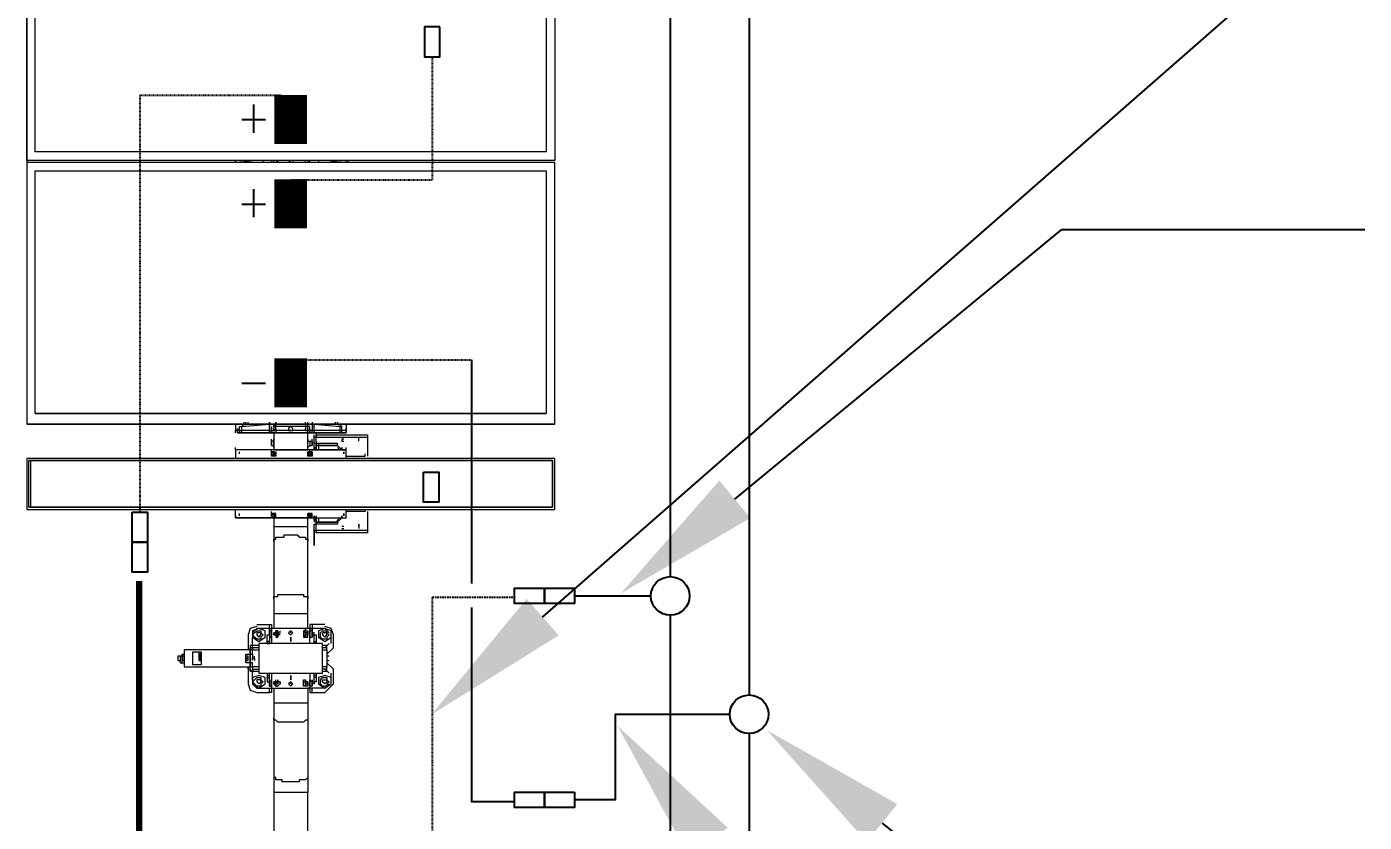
# Model space of a CAD drawing. Header units: feet. Extents: x -13743 to 68376, y -48 to 67763.
# Drawn here: x 6884.6 to 7088.1, y 65799.8 to 65920.8 of the extents above; entities that cross this region are included whole.
import ezdxf
from ezdxf import colors
from ezdxf.entities.mleader import LeaderData, LeaderLine
from ezdxf.lldxf.tags import DXFTag
from ezdxf.math import Vec2, Vec3

# ---------------------------------------------------------------- set-up
doc = ezdxf.new("R2010")
doc.units = ezdxf.units.FT
doc.header["$MEASUREMENT"] = 0
doc.linetypes.add('HIDDEN', pattern=[0.375, 0.25, -0.125])
for name, color, linetype in [('E-DC HARNESS-NEG', 170, 'DC HARNESS CABLE'), ('E-DC HARNESS-POS', 10, 'DC HARNESS CABLE'), ('E-HARN-COMP', 8, 'Continuous'), ('E-TRNK-CABL-NEG', 6, 'HIDDEN'), ('E-TRUNK-CABLE-POS', 6, 'HIDDEN'), ('G-ANNO-TEXT', 1, 'Continuous'), ('Polarity-Text', 7, 'Continuous')]:
    doc.layers.add(name, color=color, linetype=linetype)
doc.styles.add('NEI-A', font='arial.ttf')
doc.styles.get("Standard").update_dxf_attribs({"font": 'arial.ttf'})
tags = doc.linetypes.add('DC HARNESS CABLE', pattern='A,0.5,-0.2,["DH",Standard,S=0.1,R=0,X=-0.1,Y=-0.05],-0.2', length=0.9).pattern_tags.tags
tags[6] = DXFTag(74, 10)

# ---------------------------------------------------------------- blocks, each defined once
blk = doc.blocks.new('A$C47dfd34d')
at = {"lineweight": 5}
for points in [[(10.1029, 0.4133), (10.1029, 0), (10.1429, 0), (10.1429, 0.4133)], [(10.1696, 0.4133), (10.1696, 0), (10.3746, 0), (10.3746, 0.4133)], [(10.1696, 0), (10.1696, 0.4133)], [(10.5812, 0.4133), (10.5812, 0), (10.3762, 0), (10.3762, 0.4133)], [(10.3679, 0.4067), (10.3679, 0.0067), (10.1779, 0.0067), (10.1779, 0.4067)], [(10.1779, 0.0067), (10.1779, 0.4067)], [(10.3829, 0.4067), (10.5746, 0.4067), (10.5746, 0.0067), (10.3829, 0.0067)], [(9.9813, 0.2817), (9.9813, 0.2833), (9.9913, 0.2833), (9.9913, 0.2767), (9.9813, 0.2767)], [(9.9846, 0.2783), (9.9863, 0.2767), (9.9846, 0.2783), (9.9863, 0.2783)], [(9.9863, 0.2767), (9.9879, 0.2767), (9.9863, 0.2767), (9.9863, 0.2783), (9.9879, 0.2783), (9.9879, 0.2767), (9.9896, 0.2767), (9.9896, 0.2783), (9.9896, 0.2767), (9.9879, 0.2767), (9.9879, 0.2783), (9.9863, 0.2783)], [(9.9863, 0.2783), (9.9863, 0.2767)], [(9.9896, 0.2783), (9.9879, 0.2767), (9.9879, 0.2783)], [(9.9896, 0.2783), (9.9896, 0.2767), (9.9896, 0.2783), (9.9896, 0.2767), (9.9896, 0.2783), (9.9896, 0.2767)], [(9.9913, 0.2767), (9.9896, 0.2767)], [(9.9879, 0.24), (9.9879, 0.2417), (9.9846, 0.2417), (9.9846, 0.24), (9.9863, 0.24)], [(9.9863, 0.2417), (9.9863, 0.24)], [(10.1629, 0.2417), (10.1629, 0.24)], [(10.3762, 0.25), (10.3746, 0.25)], [(9.9713, 0.2367), (9.9663, 0.2367), (9.9629, 0.2317), (9.9663, 0.2267), (9.9713, 0.2267), (9.9729, 0.2317)], [(9.9663, 0.23), (9.9646, 0.23), (9.9646, 0.2317), (9.9646, 0.2333), (9.9663, 0.235), (9.9679, 0.2367), (9.9696, 0.235), (9.9713, 0.2333), (9.9713, 0.2317), (9.9713, 0.23), (9.9696, 0.23), (9.9696, 0.2317), (9.9696, 0.2333), (9.9679, 0.2333), (9.9663, 0.2317), (9.9679, 0.23), (9.9696, 0.23), (9.9679, 0.2283)], [(9.9979, 0.1817), (9.9979, 0.2317), (9.9746, 0.2317), (9.9746, 0.1817)], [(9.9913, 0.2383), (9.9896, 0.2383)], [(10.0079, 0.2367), (10.0029, 0.2367), (9.9996, 0.2317), (10.0029, 0.2267), (10.0079, 0.2267), (10.0096, 0.2317)], [(10.0046, 0.23), (10.0063, 0.23), (10.0046, 0.2283), (10.0029, 0.23), (10.0013, 0.23), (10.0013, 0.2317), (10.0013, 0.2333), (10.0029, 0.235), (10.0046, 0.2367), (10.0063, 0.235), (10.0079, 0.2333), (10.0079, 0.2317), (10.0079, 0.23), (10.0063, 0.23), (10.0063, 0.2317), (10.0063, 0.2333), (10.0046, 0.2333), (10.0029, 0.2317)], [(9.9663, 0.2217), (9.9646, 0.2217)], [(9.9679, 0.2217), (9.9646, 0.2217)], [(9.9663, 0.2183), (9.9679, 0.2183), (9.9663, 0.2183), (9.9663, 0.22), (9.9679, 0.22), (9.9679, 0.2183)], [(9.9679, 0.2217), (9.9696, 0.2217)], [(9.9979, 0.2233), (9.9996, 0.2233), (9.9996, 0.225), (9.9979, 0.225)], [(10.0046, 0.2217), (10.0029, 0.2217)], [(10.0079, 0.2217), (10.0029, 0.2217)], [(10.0063, 0.2233), (10.0046, 0.2233), (10.0063, 0.2233), (10.0079, 0.2233), (10.0046, 0.2233)], [(10.0046, 0.2183), (10.0046, 0.22), (10.0063, 0.22), (10.0063, 0.2183)], [(10.0096, 0.2217), (10.0079, 0.2217)], [(10.0979, 0.2217), (10.0963, 0.22), (10.0979, 0.2183), (10.0996, 0.22)], [(10.0996, 0.22), (10.0979, 0.22)], [(10.1446, 0.22), (10.1446, 0.2217), (10.1463, 0.2217), (10.1446, 0.22), (10.1463, 0.22), (10.1479, 0.22), (10.1463, 0.22), (10.1479, 0.22), (10.1463, 0.22), (10.1479, 0.22), (10.1479, 0.2183), (10.1463, 0.2183), (10.1446, 0.2183)], [(10.1463, 0.2217), (10.1446, 0.22), (10.1463, 0.2183), (10.1479, 0.22)], [(10.1479, 0.22), (10.1479, 0.2217), (10.1479, 0.22), (10.1463, 0.22), (10.1479, 0.22), (10.1479, 0.2183), (10.1463, 0.2183), (10.1463, 0.22)], [(10.1513, 0.22), (10.1529, 0.22)], [(10.1579, 0.22), (10.1563, 0.22)], [(9.9646, 0.2167), (9.9646, 0.2183)], [(10.0029, 0.2167), (10.0029, 0.2183)], [(10.0046, 0.2183), (10.0063, 0.2183), (10.0079, 0.2183), (10.0079, 0.2167), (10.0079, 0.2183), (10.0063, 0.2183)], [(9.9663, 0.2083), (9.9646, 0.2067), (9.9663, 0.205), (9.9679, 0.2067)], [(9.9663, 0.2083), (9.9646, 0.2067), (9.9663, 0.205), (9.9679, 0.2067)], [(9.9663, 0.2083), (9.9646, 0.2067), (9.9663, 0.205), (9.9679, 0.2067)], [(9.9663, 0.2083), (9.9646, 0.2067), (9.9663, 0.205), (9.9679, 0.2067)], [(10.0063, 0.2083), (10.0046, 0.2067), (10.0063, 0.205), (10.0079, 0.2067)], [(10.0063, 0.2083), (10.0046, 0.2067), (10.0063, 0.205), (10.0079, 0.2067)], [(10.0063, 0.2083), (10.0046, 0.2067), (10.0063, 0.205), (10.0079, 0.2067)], [(10.0063, 0.2083), (10.0046, 0.2067), (10.0063, 0.205), (10.0079, 0.2067)], [(10.1663, 0.2083), (10.1646, 0.2083), (10.1646, 0.205), (10.1663, 0.205), (10.1679, 0.2067)], [(9.9663, 0.1933), (9.9679, 0.1933), (9.9679, 0.195), (9.9663, 0.195), (9.9646, 0.195), (9.9663, 0.195)], [(9.9663, 0.1933), (9.9646, 0.1933), (9.9646, 0.195), (9.9679, 0.195), (9.9679, 0.1933)], [(9.9663, 0.195), (9.9679, 0.195), (9.9679, 0.1933), (9.9663, 0.1933)], [(10.0079, 0.195), (10.0063, 0.1967), (10.0046, 0.1967), (10.0029, 0.195), (10.0029, 0.1933), (10.0063, 0.1933), (10.0063, 0.195)], [(10.0079, 0.195), (10.0079, 0.1967), (10.0029, 0.1967), (10.0029, 0.195)], [(10.0079, 0.19), (10.0096, 0.19), (10.0079, 0.19), (10.0079, 0.1917), (10.0096, 0.1917), (10.0079, 0.1917), (10.0063, 0.1917), (10.0046, 0.1917), (10.0029, 0.1917), (10.0029, 0.19), (10.0079, 0.19), (10.0046, 0.19), (10.0046, 0.1883), (10.0063, 0.1883), (10.0063, 0.19), (10.0046, 0.19), (10.0029, 0.19)], [(10.0046, 0.1933), (10.0046, 0.195), (10.0063, 0.195), (10.0063, 0.1933)], [(10.0096, 0.195), (10.0079, 0.195)], [(10.0979, 0.1933), (10.0963, 0.1917), (10.0979, 0.19), (10.0996, 0.1917)], [(10.1463, 0.1933), (10.1446, 0.1917), (10.1463, 0.19), (10.1479, 0.1917)], [(10.1546, 0.19), (10.1563, 0.19), (10.1529, 0.19)], [(10.1629, 0.1917), (10.1629, 0.19)], [(9.9713, 0.185), (9.9663, 0.185), (9.9629, 0.18), (9.9663, 0.175), (9.9713, 0.175), (9.9729, 0.18)], [(9.9696, 0.18), (9.9696, 0.1783), (9.9679, 0.1767), (9.9663, 0.1783), (9.9646, 0.1783), (9.9646, 0.18), (9.9646, 0.1817), (9.9663, 0.1833), (9.9679, 0.1833), (9.9696, 0.1833), (9.9713, 0.1817), (9.9713, 0.18), (9.9713, 0.1783), (9.9696, 0.1783), (9.9679, 0.1783), (9.9663, 0.18), (9.9679, 0.1817), (9.9696, 0.1817)], [(9.9979, 0.1883), (9.9996, 0.1883), (9.9996, 0.1867), (9.9979, 0.1867)], [(10.0079, 0.185), (10.0029, 0.185), (9.9996, 0.18), (10.0029, 0.175), (10.0079, 0.175), (10.0096, 0.18)], [(10.0063, 0.1783), (10.0046, 0.1767), (10.0029, 0.1783), (10.0013, 0.1783), (10.0013, 0.18), (10.0013, 0.1817), (10.0029, 0.1833), (10.0063, 0.1833), (10.0079, 0.1817), (10.0079, 0.18), (10.0079, 0.1783), (10.0063, 0.1783), (10.0063, 0.18), (10.0063, 0.1817), (10.0046, 0.1817), (10.0029, 0.18), (10.0046, 0.1783)], [(10.0863, 0.1867), (10.0846, 0.1867)], [(10.0929, 0.1867), (10.0929, 0.17), (10.0913, 0.17), (10.0913, 0.1867)], [(10.0946, 0.1883), (10.0963, 0.1883)], [(10.0963, 0.1867), (10.0946, 0.1867), (10.0946, 0.1883), (10.0963, 0.1883)], [(10.1529, 0.1867), (10.1513, 0.1867), (10.1496, 0.1867)], [(10.1529, 0.1867), (10.1513, 0.1867)], [(10.1546, 0.1867), (10.1563, 0.1867), (10.1546, 0.1867), (10.1529, 0.1867)], [(10.1629, 0.1733), (10.1629, 0.1717), (10.1629, 0.1633)], [(10.1713, 0.1717), (10.1696, 0.1717)], [(10.0996, 0.165), (10.0979, 0.165)], [(10.1479, 0.165), (10.1463, 0.165)], [(10.1646, 0.1633), (10.1629, 0.1633), (10.1646, 0.1633), (10.1663, 0.1633)], [(10.1413, 0.0017), (10.1046, 0.0017)]]:
    blk.add_lwpolyline(points, close=True, dxfattribs=at)
for points in [[(10.1046, 0.41), (10.1046, 0.0017), (10.1046, 0.4116), (10.1046, 0.41), (10.1413, 0.41)], [(10.1046, 0.4116), (10.1413, 0.4116)], [(10.1413, 0.4116), (10.1413, 0.0017), (10.1413, 0.4116)], [(11.6112, 0.4133), (10.1696, 0.4133)], [(9.9829, 0.2917), (9.9896, 0.2917), (9.9896, 0.29), (9.9879, 0.29), (9.9896, 0.29), (9.9879, 0.29), (9.9879, 0.2917), (9.9879, 0.2933), (9.9879, 0.295), (9.9846, 0.295), (9.9846, 0.2933)], [(9.9879, 0.2933), (9.9829, 0.2933), (9.9829, 0.2917), (9.9829, 0.29)], [(9.9896, 0.2367), (9.9929, 0.2367), (9.9929, 0.2383), (9.9929, 0.29), (9.9796, 0.29), (9.9796, 0.2383), (9.9813, 0.2383)], [(9.9863, 0.2917), (9.9879, 0.2917), (9.9846, 0.2917), (9.9846, 0.29), (9.9863, 0.29), (9.9846, 0.29), (9.9863, 0.29), (9.9879, 0.29), (9.9896, 0.29), (9.9879, 0.29), (9.9896, 0.29), (9.9879, 0.29), (9.9896, 0.29), (9.9879, 0.29), (9.9863, 0.29), (9.9879, 0.29), (9.9863, 0.29), (9.9846, 0.29), (9.9863, 0.29), (9.9846, 0.29), (9.9863, 0.29), (9.9846, 0.29)], [(9.9863, 0.29), (9.9846, 0.29), (9.9863, 0.29)], [(9.9863, 0.2783), (9.9846, 0.2783)], [(9.9846, 0.2767), (9.9846, 0.2783)], [(9.9846, 0.2767), (9.9846, 0.2783), (9.9846, 0.2767)], [(9.9846, 0.2783), (9.9863, 0.2783)], [(9.9846, 0.2767), (9.9863, 0.2767)], [(9.9863, 0.2767), (9.9863, 0.2783), (9.9863, 0.2767)], [(9.9863, 0.2783), (9.9879, 0.2783)], [(9.9863, 0.2783), (9.9879, 0.2783)], [(9.9863, 0.2783), (9.9879, 0.2783)], [(9.9863, 0.2783), (9.9879, 0.2783)], [(9.9863, 0.2767), (9.9863, 0.2783)], [(9.9863, 0.2767), (9.9879, 0.2783), (9.9863, 0.2783)], [(9.9863, 0.2767), (9.9879, 0.2767)], [(9.9863, 0.2767), (9.9879, 0.2767)], [(9.9863, 0.2767), (9.9879, 0.2767)], [(9.9879, 0.2783), (9.9879, 0.2767), (9.9879, 0.2783)], [(9.9879, 0.2783), (9.9896, 0.2783), (9.9879, 0.2767), (9.9896, 0.2767), (9.9879, 0.2767)], [(9.9879, 0.2767), (9.9879, 0.2783), (9.9879, 0.2767), (9.9879, 0.2783), (9.9879, 0.2767), (9.9896, 0.2783)], [(9.9879, 0.2783), (9.9896, 0.2783)], [(9.9879, 0.2783), (9.9896, 0.2783)], [(9.9879, 0.2767), (9.9896, 0.2767)], [(9.9879, 0.2767), (9.9896, 0.2767)], [(9.9879, 0.2767), (9.9896, 0.2767), (9.9879, 0.2767)], [(9.9896, 0.2783), (9.9896, 0.2767), (9.9896, 0.2783)], [(9.9896, 0.2767), (9.9896, 0.2783), (9.9896, 0.2767)], [(9.9896, 0.2783), (9.9913, 0.2783)], [(9.9896, 0.2783), (9.9913, 0.2783)], [(9.9779, 0.2383), (9.9763, 0.2383), (9.9796, 0.2383), (9.9796, 0.2367), (9.9829, 0.2367), (9.9829, 0.2383), (9.9829, 0.2417), (9.9896, 0.2417), (9.9896, 0.2383), (9.9829, 0.2383), (9.9896, 0.2383), (9.9896, 0.2367), (9.9879, 0.2367), (9.9863, 0.2367), (9.9863, 0.235), (9.9879, 0.235)], [(10.0979, 0.25), (10.0963, 0.25), (10.0963, 0.1633), (10.0979, 0.1633)], [(10.0963, 0.2217), (10.0963, 0.25), (10.1029, 0.25)], [(10.0979, 0.2467), (10.0996, 0.2467)], [(10.1429, 0.1633), (10.1496, 0.1633), (10.1496, 0.25), (10.1429, 0.25)], [(10.1463, 0.2217), (10.1479, 0.2217), (10.1463, 0.2217), (10.1479, 0.2217), (10.1496, 0.2217), (10.1496, 0.25), (10.1513, 0.25)], [(10.1463, 0.2467), (10.1479, 0.2467)], [(10.1629, 0.25), (10.1646, 0.25), (10.1646, 0.2467), (10.1629, 0.2467)], [(10.1629, 0.2417), (10.1629, 0.2483), (10.1629, 0.2417)], [(10.1629, 0.2483), (10.1646, 0.2483), (10.1663, 0.2483), (10.1646, 0.2483)], [(10.1629, 0.245), (10.1646, 0.245), (10.1646, 0.2467), (10.1679, 0.2467), (10.1679, 0.245), (10.1696, 0.2233), (10.1646, 0.2233), (10.1629, 0.2233), (10.1646, 0.2233), (10.1646, 0.245), (10.1679, 0.245), (10.1696, 0.2433), (10.1696, 0.2283)], [(10.1696, 0.25), (10.1646, 0.25)], [(10.1679, 0.2417), (10.1679, 0.2433)], [(10.1713, 0.2433), (10.1696, 0.2433), (10.1696, 0.2417), (10.1696, 0.24), (10.1713, 0.24)], [(10.1696, 0.2417), (10.1713, 0.2417)], [(10.3746, 0.235), (10.3762, 0.2467), (10.3762, 0.2433)], [(9.9663, 0.2367), (9.9629, 0.2333), (9.9629, 0.22), (9.9513, 0.22), (9.9396, 0.22), (9.8929, 0.22), (9.8813, 0.22)], [(9.9779, 0.24), (9.9796, 0.24), (9.9663, 0.24), (9.9613, 0.2383), (9.9596, 0.2333), (9.9596, 0.2233), (9.9629, 0.2233)], [(9.9696, 0.2367), (9.9746, 0.2367), (9.9763, 0.2367), (9.9779, 0.2367), (9.9779, 0.2317)], [(9.9796, 0.2317), (9.9796, 0.2367), (9.9763, 0.2367), (9.9763, 0.2383), (9.9763, 0.2367), (9.9763, 0.2317)], [(9.9796, 0.2383), (9.9829, 0.2383), (9.9796, 0.2383)], [(9.9829, 0.2383), (9.9846, 0.2383)], [(9.9846, 0.2367), (9.9863, 0.2367), (9.9863, 0.235), (9.9846, 0.235)], [(9.9929, 0.2383), (9.9896, 0.2383), (9.9929, 0.2383)], [(10.0113, 0.2333), (10.0096, 0.2383), (10.0046, 0.24), (9.9946, 0.24), (9.9929, 0.24)], [(9.9929, 0.2383), (9.9946, 0.2383), (9.9946, 0.2367), (9.9929, 0.2367), (9.9929, 0.2317)], [(9.9963, 0.2317), (9.9963, 0.2367), (9.9963, 0.2383), (9.9946, 0.2383)], [(9.9946, 0.2317), (9.9946, 0.2367), (9.9963, 0.2367), (9.9979, 0.2367), (10.0029, 0.2367)], [(10.0063, 0.1767), (10.0096, 0.18), (10.0096, 0.1933), (10.0213, 0.1933), (10.0329, 0.1933), (10.0779, 0.1933), (10.0896, 0.1933), (10.0963, 0.1933), (10.0963, 0.1917), (10.0963, 0.19), (10.0979, 0.19), (10.0996, 0.19), (10.0996, 0.1917), (10.0996, 0.1933), (10.0979, 0.1933), (10.0996, 0.1933), (10.0996, 0.1917), (10.0979, 0.1917), (10.0979, 0.19), (10.0996, 0.19), (10.0996, 0.1917), (10.0979, 0.1917), (10.0996, 0.1917), (10.0979, 0.1917), (10.0996, 0.1917), (10.0979, 0.1917), (10.0996, 0.1917), (10.0979, 0.1917), (10.0963, 0.1917), (10.0979, 0.1933), (10.0963, 0.1933), (10.0963, 0.22), (10.0963, 0.2183), (10.0979, 0.2183), (10.0996, 0.2183), (10.0996, 0.22), (10.0996, 0.2217), (10.0979, 0.2217), (10.0963, 0.22), (10.0896, 0.22), (10.0779, 0.22), (10.0329, 0.22), (10.0096, 0.22), (10.0096, 0.2333), (10.0063, 0.2367)], [(10.0129, 0.2333), (10.0129, 0.2233), (10.0129, 0.2217), (10.0096, 0.2217)], [(10.1629, 0.2217), (10.1629, 0.24), (10.1629, 0.2217)], [(10.1696, 0.24), (10.1696, 0.235)], [(9.8429, 0.1933), (9.8413, 0.1933), (9.8413, 0.1917), (9.8446, 0.1917), (9.8463, 0.1933), (9.8446, 0.1933), (9.8813, 0.1933), (9.8813, 0.22), (9.8446, 0.22), (9.8446, 0.2217), (9.8429, 0.2217), (9.8446, 0.2217), (9.8413, 0.2217), (9.8446, 0.2217), (9.8463, 0.2217), (9.8446, 0.2217), (9.8463, 0.2217)], [(9.8929, 0.1933), (9.8913, 0.195), (9.8913, 0.2), (9.8896, 0.2), (9.8896, 0.2017), (9.8896, 0.2033), (9.8896, 0.205), (9.8896, 0.2067), (9.8896, 0.2083), (9.8896, 0.21), (9.8896, 0.2117), (9.8896, 0.2133), (9.8913, 0.2133), (9.8913, 0.215), (9.8913, 0.2167), (9.8913, 0.2183), (9.8929, 0.2183), (9.8929, 0.22)], [(9.9396, 0.1933), (9.9379, 0.1933), (9.9379, 0.195), (9.9363, 0.1967), (9.9363, 0.1983), (9.9363, 0.2), (9.9363, 0.2017), (9.9363, 0.2033), (9.9363, 0.205), (9.9363, 0.2067), (9.9363, 0.2083), (9.9363, 0.21), (9.9363, 0.2117), (9.9363, 0.2133), (9.9363, 0.215), (9.9363, 0.2167), (9.9379, 0.2183), (9.9379, 0.22), (9.9396, 0.22)], [(9.9513, 0.1933), (9.9513, 0.22)], [(9.9746, 0.2217), (9.9679, 0.2217), (9.9679, 0.2233), (9.9696, 0.2233), (9.9679, 0.2233), (9.9663, 0.2233), (9.9646, 0.2233), (9.9646, 0.2217), (9.9629, 0.2217), (9.9629, 0.1917), (9.9596, 0.1917), (9.9596, 0.19), (9.9629, 0.19)], [(9.9629, 0.2217), (9.9596, 0.2217), (9.9596, 0.2233)], [(9.9679, 0.2233), (9.9646, 0.2233), (9.9679, 0.2233), (9.9663, 0.2233)], [(9.9679, 0.2217), (9.9646, 0.2217), (9.9696, 0.2217)], [(9.9663, 0.2167), (9.9679, 0.2167), (9.9663, 0.2167), (9.9679, 0.2167), (9.9679, 0.2183), (9.9679, 0.22), (9.9663, 0.22), (9.9646, 0.2183), (9.9663, 0.2183), (9.9663, 0.2167), (9.9679, 0.2167), (9.9679, 0.2183), (9.9663, 0.2183), (9.9679, 0.2183), (9.9679, 0.2167)], [(9.9713, 0.225), (9.9679, 0.225), (9.9679, 0.2233), (9.9713, 0.2233)], [(9.9729, 0.225), (9.9713, 0.225), (9.9713, 0.2233), (9.9729, 0.2233)], [(9.9746, 0.225), (9.9729, 0.225), (9.9729, 0.2233), (9.9746, 0.2233)], [(9.9979, 0.225), (9.9996, 0.225), (10.0046, 0.225), (10.0046, 0.2233), (9.9996, 0.2233)], [(10.0079, 0.2233), (10.0029, 0.2233), (10.0029, 0.2217), (9.9979, 0.2217)], [(10.0029, 0.2217), (10.0079, 0.2217)], [(10.0046, 0.215), (10.0046, 0.2167), (10.0029, 0.2167), (10.0046, 0.2167), (10.0063, 0.2167), (10.0063, 0.2183), (10.0079, 0.2183), (10.0063, 0.2183), (10.0063, 0.22), (10.0046, 0.22), (10.0046, 0.2167), (10.0063, 0.2167), (10.0046, 0.2167), (10.0046, 0.2183), (10.0029, 0.2183)], [(10.0063, 0.2217), (10.0046, 0.2217)], [(10.0129, 0.18), (10.0129, 0.19), (10.0129, 0.1917), (10.0096, 0.1917), (10.0096, 0.2217), (10.0079, 0.2217), (10.0079, 0.2233), (10.0096, 0.2233), (10.0129, 0.2233)], [(10.0213, 0.22), (10.0213, 0.1933)], [(10.0329, 0.22), (10.0346, 0.22), (10.0346, 0.2167), (10.0363, 0.2167), (10.0363, 0.215), (10.0363, 0.2133), (10.0363, 0.2117), (10.0363, 0.21), (10.0363, 0.2083), (10.0363, 0.2067), (10.0363, 0.205), (10.0363, 0.2033), (10.0363, 0.2017), (10.0363, 0.2), (10.0363, 0.1983), (10.0363, 0.1967), (10.0346, 0.1967), (10.0346, 0.195), (10.0346, 0.1933), (10.0329, 0.1933)], [(10.0779, 0.22), (10.0796, 0.22), (10.0796, 0.2183), (10.0813, 0.2183), (10.0813, 0.2167), (10.0813, 0.215), (10.0813, 0.2133), (10.0813, 0.2117), (10.0829, 0.2117), (10.0829, 0.21), (10.0829, 0.2083), (10.0829, 0.2067), (10.0829, 0.205), (10.0829, 0.2033), (10.0829, 0.2017), (10.0813, 0.2), (10.0813, 0.1983), (10.0813, 0.1967), (10.0813, 0.195), (10.0796, 0.195), (10.0796, 0.1933), (10.0779, 0.1933)], [(10.0896, 0.22), (10.0896, 0.1933)], [(10.0996, 0.2217), (10.0996, 0.22), (10.0979, 0.22), (10.0979, 0.2183), (10.0996, 0.2183), (10.0996, 0.22), (10.0979, 0.22), (10.0963, 0.22), (10.0963, 0.2217), (10.0979, 0.2217), (10.0996, 0.2217), (10.1013, 0.2217)], [(10.0963, 0.2217), (10.0963, 0.2217)], [(10.0963, 0.22), (10.0963, 0.22)], [(10.0979, 0.2217), (10.0979, 0.2217)], [(10.0979, 0.22), (10.0996, 0.22)], [(10.0979, 0.22), (10.0996, 0.22)], [(10.0979, 0.22), (10.0996, 0.22)], [(10.0979, 0.22), (10.0996, 0.22)], [(10.0996, 0.2217), (10.0996, 0.2217)], [(10.0996, 0.22), (10.0996, 0.22)], [(10.1446, 0.2217), (10.1446, 0.2217)], [(10.1446, 0.22), (10.1446, 0.22)], [(10.1463, 0.2217), (10.1463, 0.2217)], [(10.1479, 0.2217), (10.1479, 0.2217)], [(10.1479, 0.22), (10.1479, 0.22)], [(10.1563, 0.2217), (10.1546, 0.2217), (10.1529, 0.2217), (10.1546, 0.2217), (10.1529, 0.2217), (10.1563, 0.2217), (10.1529, 0.2217), (10.1529, 0.22), (10.1563, 0.22), (10.1513, 0.22), (10.1496, 0.22), (10.1496, 0.1933), (10.1513, 0.1933), (10.1563, 0.1933)], [(10.1513, 0.22), (10.1563, 0.22)], [(10.1629, 0.22), (10.1563, 0.22), (10.1563, 0.2217), (10.1579, 0.2217)], [(10.1629, 0.2217), (10.1629, 0.22), (10.1629, 0.2217)], [(10.1679, 0.2217), (10.1646, 0.2217), (10.1629, 0.2217), (10.1646, 0.2217), (10.1646, 0.2183), (10.1629, 0.2183)], [(10.1696, 0.1633), (10.1646, 0.1633), (10.1646, 0.1667), (10.1679, 0.1667), (10.1679, 0.1683), (10.1646, 0.1683), (10.1646, 0.1883), (10.1629, 0.1883), (10.1629, 0.19), (10.1646, 0.19), (10.1646, 0.1917), (10.1679, 0.1917), (10.1679, 0.22), (10.1696, 0.22), (10.1646, 0.22), (10.1663, 0.22)], [(10.1629, 0.22), (10.1629, 0.1933), (10.1629, 0.22)], [(10.1646, 0.2217), (10.1646, 0.2233), (10.1663, 0.2233)], [(10.1646, 0.2233), (10.1696, 0.2233), (10.1713, 0.2233), (10.1696, 0.2233), (10.1696, 0.22), (10.1696, 0.2183), (10.1713, 0.2183)], [(10.1696, 0.195), (10.1646, 0.195), (10.1646, 0.2183), (10.1663, 0.2183), (10.1646, 0.2183), (10.1646, 0.22)], [(10.3746, 0.2283), (10.3762, 0.2283)], [(10.3762, 0.2217), (10.3746, 0.2217)], [(10.3746, 0.22), (10.3762, 0.22)], [(9.9663, 0.215), (9.9646, 0.2167)], [(9.9679, 0.215), (9.9663, 0.215), (9.9679, 0.215), (9.9679, 0.2167), (9.9696, 0.2167), (9.9679, 0.2167), (9.9679, 0.2183), (9.9696, 0.2183)], [(9.9663, 0.2167), (9.9663, 0.2167)], [(10.0046, 0.2167), (10.0063, 0.2167), (10.0079, 0.2167), (10.0063, 0.2167), (10.0063, 0.215), (10.0079, 0.215)], [(10.0063, 0.2183), (10.0079, 0.2183)], [(10.0063, 0.2167), (10.0063, 0.2167)], [(10.0963, 0.2183), (10.0963, 0.2183)], [(10.0979, 0.2183), (10.0979, 0.2183)], [(10.0996, 0.2183), (10.0996, 0.2183)], [(10.1446, 0.2183), (10.1446, 0.2183)], [(10.1463, 0.2183), (10.1463, 0.2183)], [(10.1479, 0.2183), (10.1479, 0.2183)], [(10.1663, 0.2183), (10.1646, 0.2183), (10.1696, 0.2183), (10.1713, 0.2183), (10.1696, 0.2183)], [(10.3762, 0.2167), (10.3746, 0.2167), (10.3762, 0.2183)], [(9.9663, 0.2067), (9.9679, 0.2067)], [(9.9729, 0.2067), (9.9696, 0.2067), (9.9729, 0.2067)], [(10.0029, 0.2067), (9.9996, 0.2067), (10.0029, 0.2067)], [(10.0063, 0.2067), (10.0079, 0.2067)], [(10.3746, 0.2067), (10.3762, 0.2083)], [(10.3762, 0.205), (10.3746, 0.205)], [(9.9663, 0.1767), (9.9629, 0.18), (9.9629, 0.1933), (9.9396, 0.1933), (9.8929, 0.1933), (9.8813, 0.1933)], [(9.9596, 0.19), (9.9596, 0.18), (9.9663, 0.1733), (9.9779, 0.1733), (9.9829, 0.1783)], [(9.9679, 0.19), (9.9646, 0.19), (9.9663, 0.19), (9.9646, 0.19), (9.9646, 0.1917), (9.9663, 0.1917), (9.9679, 0.1917), (9.9646, 0.1917), (9.9629, 0.1917)], [(9.9679, 0.1933), (9.9679, 0.195), (9.9696, 0.195), (9.9679, 0.195), (9.9646, 0.195), (9.9646, 0.1967), (9.9679, 0.1967), (9.9679, 0.195), (9.9663, 0.195)], [(9.9646, 0.1967), (9.9679, 0.1967)], [(9.9646, 0.195), (9.9646, 0.1967), (9.9696, 0.1967), (9.9696, 0.195), (9.9679, 0.195)], [(9.9696, 0.1917), (9.9646, 0.1917), (9.9663, 0.1917)], [(9.9646, 0.19), (9.9679, 0.19), (9.9646, 0.19)], [(9.9746, 0.1917), (9.9679, 0.1917), (9.9696, 0.1917), (9.9679, 0.19), (9.9696, 0.19), (9.9679, 0.19), (9.9679, 0.1883), (9.9663, 0.1883), (9.9663, 0.19)], [(9.9979, 0.1917), (10.0029, 0.1917), (10.0079, 0.1917), (10.0029, 0.1917)], [(10.0063, 0.195), (10.0079, 0.195), (10.0079, 0.1933), (10.0063, 0.1933), (10.0046, 0.1933), (10.0046, 0.195), (10.0063, 0.195), (10.0046, 0.195), (10.0029, 0.195), (10.0046, 0.195), (10.0046, 0.1933)], [(10.0079, 0.1967), (10.0046, 0.1967)], [(10.0129, 0.19), (10.0096, 0.19)], [(10.0963, 0.1933), (10.0963, 0.1933)], [(10.0963, 0.1917), (10.0963, 0.1917)], [(10.0963, 0.1917), (10.0963, 0.1633), (10.1029, 0.1633)], [(10.0963, 0.19), (10.0963, 0.19)], [(10.0979, 0.1933), (10.0979, 0.1933)], [(10.0979, 0.19), (10.0979, 0.19)], [(10.0996, 0.1933), (10.0996, 0.1933)], [(10.0996, 0.1917), (10.0996, 0.1917)], [(10.0996, 0.19), (10.0996, 0.19)], [(10.1446, 0.1933), (10.1446, 0.1933)], [(10.1479, 0.1917), (10.1479, 0.1933), (10.1463, 0.1933), (10.1479, 0.1933), (10.1479, 0.1917), (10.1479, 0.19), (10.1463, 0.19), (10.1446, 0.19), (10.1446, 0.1917), (10.1446, 0.1933), (10.1463, 0.1933), (10.1446, 0.1933), (10.1463, 0.1917), (10.1479, 0.1917), (10.1463, 0.1917), (10.1479, 0.1917), (10.1463, 0.1917), (10.1479, 0.1917), (10.1463, 0.1917), (10.1463, 0.19), (10.1479, 0.19), (10.1479, 0.1917), (10.1463, 0.1917), (10.1479, 0.1917), (10.1496, 0.1917), (10.1496, 0.1633), (10.1513, 0.1633)], [(10.1446, 0.1917), (10.1446, 0.1917)], [(10.1446, 0.19), (10.1446, 0.19)], [(10.1463, 0.1933), (10.1463, 0.1933)], [(10.1463, 0.19), (10.1463, 0.19)], [(10.1479, 0.1933), (10.1479, 0.1933)], [(10.1479, 0.1917), (10.1479, 0.1917)], [(10.1479, 0.19), (10.1479, 0.19)], [(10.1513, 0.1933), (10.1563, 0.1933), (10.1629, 0.1933), (10.1646, 0.1933), (10.1646, 0.195), (10.1663, 0.195), (10.1646, 0.195), (10.1646, 0.1933), (10.1646, 0.1917), (10.1629, 0.1917), (10.1646, 0.1917), (10.1646, 0.1933)], [(10.1579, 0.1933), (10.1563, 0.1933), (10.1563, 0.1917), (10.1529, 0.1917), (10.1513, 0.1933), (10.1529, 0.1933)], [(10.1529, 0.1917), (10.1529, 0.19), (10.1546, 0.19), (10.1529, 0.19), (10.1563, 0.19)], [(10.1563, 0.1917), (10.1563, 0.19), (10.1579, 0.19)], [(10.1629, 0.1917), (10.1629, 0.1933), (10.1629, 0.1917)], [(10.1629, 0.19), (10.1629, 0.1733), (10.1629, 0.19)], [(10.1663, 0.1933), (10.1646, 0.1933), (10.1696, 0.1933), (10.1696, 0.195), (10.1713, 0.195)], [(10.1646, 0.1917), (10.1646, 0.1917)], [(10.1696, 0.1883), (10.1696, 0.19), (10.1646, 0.19), (10.1646, 0.1883), (10.1696, 0.1883), (10.1679, 0.1683), (10.1679, 0.17)], [(10.1713, 0.19), (10.1696, 0.19), (10.1696, 0.1933), (10.1696, 0.1917)], [(10.1696, 0.1933), (10.1713, 0.1933)], [(10.3746, 0.195), (10.3762, 0.195)], [(10.3762, 0.1933), (10.3746, 0.1933)], [(10.3746, 0.1917), (10.3762, 0.1917)], [(9.9713, 0.1867), (9.9679, 0.1867), (9.9679, 0.1883), (9.9713, 0.1883)], [(9.9729, 0.1867), (9.9713, 0.1867), (9.9713, 0.1883), (9.9729, 0.1883)], [(9.9746, 0.1867), (9.9729, 0.1867), (9.9729, 0.1883), (9.9746, 0.1883)], [(9.9746, 0.1767), (9.9779, 0.18)], [(9.9763, 0.1817), (9.9763, 0.1783), (9.9779, 0.1783), (9.9796, 0.1783)], [(9.9779, 0.1783), (9.9779, 0.1817)], [(9.9929, 0.1817), (9.9929, 0.1783), (9.9796, 0.1783), (9.9796, 0.1817)], [(9.9846, 0.1783), (9.9846, 0.1767)], [(9.9879, 0.1767), (9.9879, 0.1783)], [(9.9896, 0.1783), (9.9946, 0.1733), (10.0046, 0.1733), (10.0096, 0.175), (10.0113, 0.18)], [(9.9929, 0.1783), (9.9946, 0.1783), (9.9963, 0.1783), (9.9963, 0.1817)], [(9.9946, 0.1783), (9.9946, 0.1817)], [(9.9946, 0.18), (9.9979, 0.1767)], [(9.9996, 0.1883), (10.0046, 0.1883), (10.0046, 0.1867), (9.9996, 0.1867), (9.9979, 0.1867)], [(10.0746, 0.1883), (10.0763, 0.1883), (10.0746, 0.1883)], [(10.0763, 0.1883), (10.0779, 0.1883)], [(10.0829, 0.1883), (10.0763, 0.1883), (10.0829, 0.1883)], [(10.0829, 0.1883), (10.0863, 0.1883), (10.0829, 0.1883)], [(10.0863, 0.1467), (10.0846, 0.1467), (10.0846, 0.1867), (10.0863, 0.1867), (10.0863, 0.1883), (10.0913, 0.1883), (10.0913, 0.1867), (10.0929, 0.1867), (10.0946, 0.1867), (10.0929, 0.1867), (10.0946, 0.1867), (10.0929, 0.1867), (10.0946, 0.1867), (10.0929, 0.1867), (10.0946, 0.1867), (10.0963, 0.1867), (10.0979, 0.1867), (10.0963, 0.1867), (10.0979, 0.1867), (10.0963, 0.1867), (10.0979, 0.1867), (10.0963, 0.1867), (10.0946, 0.1867), (10.0963, 0.1867), (10.0946, 0.1867), (10.0963, 0.1867), (10.0946, 0.1867), (10.0963, 0.1867), (10.0946, 0.1867), (10.0929, 0.1867), (10.0946, 0.1867), (10.0946, 0.1883), (10.0963, 0.1883), (10.0979, 0.1883), (10.0963, 0.1883), (10.0946, 0.1883), (10.0929, 0.1883)], [(10.0863, 0.1883), (10.0846, 0.1883)], [(10.1013, 0.1467), (10.0863, 0.1467), (10.0863, 0.1867), (10.0913, 0.1867)], [(10.0929, 0.17), (10.0929, 0.185), (10.0929, 0.1867), (10.0946, 0.1867)], [(10.0929, 0.1867), (10.0963, 0.1867)], [(10.0963, 0.185), (10.0929, 0.185)], [(10.0946, 0.1867), (10.0946, 0.1867)], [(10.0963, 0.1867), (10.0963, 0.1867)], [(10.1546, 0.185), (10.1529, 0.185), (10.1529, 0.17), (10.1546, 0.17), (10.1546, 0.1867), (10.1596, 0.1867), (10.1596, 0.1467), (10.1446, 0.1467)], [(10.1496, 0.1883), (10.1513, 0.1883), (10.1513, 0.1867)], [(10.1513, 0.1883), (10.1496, 0.1883)], [(10.1496, 0.1883), (10.1513, 0.1883), (10.1529, 0.1883), (10.1546, 0.1883)], [(10.1529, 0.1867), (10.1496, 0.1867), (10.1513, 0.1867), (10.1529, 0.1867), (10.1529, 0.185), (10.1529, 0.1867), (10.1546, 0.1867), (10.1529, 0.1867), (10.1546, 0.1867), (10.1546, 0.1883), (10.1596, 0.1883), (10.1596, 0.1867), (10.1613, 0.1867), (10.1613, 0.1467), (10.1596, 0.1467)], [(10.1496, 0.1867), (10.1496, 0.1867)], [(10.1496, 0.1867), (10.1496, 0.1867)], [(10.1496, 0.1867), (10.1513, 0.1867)], [(10.1496, 0.1867), (10.1513, 0.1867)], [(10.1496, 0.1867), (10.1513, 0.1867), (10.1529, 0.1867)], [(10.1496, 0.1867), (10.1513, 0.1867)], [(10.1496, 0.1667), (10.1496, 0.1683), (10.1513, 0.17), (10.1496, 0.1683), (10.1496, 0.1667), (10.1513, 0.1667), (10.1496, 0.1667), (10.1529, 0.17), (10.1529, 0.185), (10.1496, 0.185)], [(10.1513, 0.1883), (10.1513, 0.1867)], [(10.1513, 0.1867), (10.1529, 0.1867)], [(10.1513, 0.1867), (10.1529, 0.1867)], [(10.1513, 0.1867), (10.1529, 0.1867)], [(10.1513, 0.1867), (10.1529, 0.1867)], [(10.1513, 0.1867), (10.1529, 0.1867)], [(10.1596, 0.1883), (10.1613, 0.1883)], [(10.1629, 0.1867), (10.1613, 0.1867), (10.1596, 0.1867)], [(10.1696, 0.17), (10.1696, 0.185)], [(10.1713, 0.17), (10.1696, 0.17), (10.1696, 0.1717), (10.1696, 0.1733), (10.1696, 0.1783)], [(10.3762, 0.185), (10.3746, 0.185)], [(10.3762, 0.17), (10.3762, 0.1667), (10.3746, 0.1783)], [(9.9663, 0.175), (9.9679, 0.175)], [(9.9696, 0.175), (9.9746, 0.175)], [(9.9979, 0.175), (10.0029, 0.175)], [(10.0063, 0.175), (10.0079, 0.175)], [(10.0946, 0.17), (10.0963, 0.1683), (10.0963, 0.1667), (10.0979, 0.1667), (10.0963, 0.1667), (10.0929, 0.17), (10.0946, 0.17), (10.0963, 0.1683), (10.0963, 0.1667)], [(10.0963, 0.1683), (10.0963, 0.1683)], [(10.1496, 0.1683), (10.1496, 0.1683)], [(10.1629, 0.1667), (10.1646, 0.1667), (10.1646, 0.1683), (10.1629, 0.1683)], [(10.1679, 0.1667), (10.1696, 0.1683)], [(10.0879, 0.1667), (10.0879, 0.165)], [(10.0896, 0.165), (10.0896, 0.1667)], [(10.1029, 0.1483), (10.1013, 0.1483), (10.1013, 0.1633)], [(10.1446, 0.1633), (10.1446, 0.1483), (10.1463, 0.1483)], [(10.1579, 0.165), (10.1579, 0.1667), (10.1563, 0.1667), (10.1563, 0.165)], [(10.3746, 0.1633), (10.3762, 0.1633)], [(10.3746, 0.1617), (10.3762, 0.1617)], [(10.3762, 0.1667), (10.3762, 0.1667)], [(10.0896, 0.1533), (10.0913, 0.1533), (10.0896, 0.1533), (10.0879, 0.1533)], [(10.1563, 0.1533), (10.1579, 0.1533), (10.1596, 0.1533)]]:
    blk.add_lwpolyline(points, dxfattribs=at)

msp = doc.modelspace()

# ---------------------------------------------------------------- linework, layer by layer
at = {"layer": 'E-DC HARNESS-NEG', "ltscale": 0.5}
for points in [[(6994.53, 65819.13), (6994.53, 66471.61)], [(6967.93, 65803.19), (6974.17, 65803.19), (6974.17, 65816.18), (6991.55, 65816.18)], [(6994.53, 65550.14), (6994.53, 65813.24)]]:
    msp.add_lwpolyline(points, dxfattribs=at)
at = {"layer": 'E-DC HARNESS-NEG', "linetype": 'Continuous', "flags": 128}
msp.add_lwpolyline([(7078.49, 65816.18, 0, 12, 0), (7051.58, 65816.18, 0, 0, 0), (6997.43, 65816.18, 0, 0, 0)], format="xyseb", dxfattribs=at)
at = {"layer": 'E-DC HARNESS-POS', "ltscale": 0.5}
for points in [[(6982.53, 65837.13), (6982.53, 66432.03)], [(6967.93, 65834.18), (6979.55, 65834.18)], [(6982.53, 65550.14), (6982.53, 65831.24)]]:
    msp.add_lwpolyline(points, dxfattribs=at)
at = {"layer": 'E-DC HARNESS-POS', "linetype": 'Continuous', "flags": 128}
msp.add_lwpolyline([(7078.49, 65834.18, 0, 12, 0), (7051.58, 65834.18, 0, 0, 0), (6985.43, 65834.18, 0, 0, 0)], format="xyseb", dxfattribs=at)
at = {"layer": 'E-HARN-COMP'}
for points in [[(6947.46, 65920.78), (6945.13, 65920.78), (6945.13, 65916.22), (6947.46, 65916.22)], [(6944.97, 65853), (6947.29, 65853), (6947.29, 65848.43), (6944.97, 65848.43)], [(6900.63, 65846.94), (6902.95, 65846.94), (6902.95, 65842.37), (6900.63, 65842.37)], [(6900.63, 65842.37), (6902.95, 65842.37), (6902.95, 65837.81), (6900.63, 65837.81)], [(6963.37, 65835.35), (6963.37, 65833.02), (6958.8, 65833.02), (6958.8, 65835.35)], [(6967.93, 65835.35), (6967.93, 65833.02), (6963.37, 65833.02), (6963.37, 65835.35)], [(6963.37, 65804.35), (6963.37, 65802.02), (6958.8, 65802.02), (6958.8, 65804.35)], [(6967.93, 65804.35), (6967.93, 65802.02), (6963.37, 65802.02), (6963.37, 65804.35)]]:
    msp.add_lwpolyline(points, close=True, dxfattribs=at)
at = {"layer": 'E-HARN-COMP', "const_width": 5}
for points in [[(6924.76, 65910.42), (6924.76, 65902.97)], [(6924.76, 65890.11), (6924.76, 65897.57)], [(6924.76, 65862.89), (6924.76, 65870.34)]]:
    msp.add_lwpolyline(points, dxfattribs=at)
at = {"layer": 'E-HARN-COMP'}
for centre in [(6982.49, 65834.18), (6994.49, 65816.18)]:
    msp.add_circle(centre, 2.94, dxfattribs=at)
at = {"layer": 'E-TRNK-CABL-NEG', "ltscale": 0.1}
msp.add_lwpolyline([(6925.9, 65870.1), (6952.26, 65870.1)], dxfattribs=at)
at = {"layer": 'E-TRNK-CABL-NEG', "color": 7, "linetype": 'Continuous', "ltscale": 0.1, "const_width": 1}
msp.add_lwpolyline([(6901.7, 65789.65), (6901.7, 65836.44)], dxfattribs=at)
at = {"layer": 'E-TRNK-CABL-NEG', "linetype": 'Continuous', "ltscale": 0.1}
msp.add_lwpolyline([(6963.37, 65803.19), (6963.37, 65803.19)], dxfattribs=at)
at = {"layer": 'E-TRUNK-CABLE-POS', "ltscale": 0.1}
for points in [[(6946.3, 65916.22), (6946.3, 65897.46), (6924.76, 65897.46)], [(6923.32, 65910.34), (6901.79, 65910.34), (6901.79, 65846.94)]]:
    msp.add_lwpolyline(points, dxfattribs=at)
at = {"layer": 'E-TRUNK-CABLE-POS', "linetype": 'Continuous', "ltscale": 0.1}
for points in [[(6963.37, 65834.18), (6963.37, 65834.18)], [(6963.37, 65803.83), (6963.37, 65803.83)]]:
    msp.add_lwpolyline(points, dxfattribs=at)
at = {"layer": 'Polarity-Text'}
for p, q in [((6919.11, 65908.93), (6919.11, 65904.66)), ((6917.3, 65906.66), (6920.92, 65906.66)), ((6919.11, 65896.08), (6919.11, 65891.81)), ((6917.3, 65893.8), (6920.92, 65893.8)), ((6917.3, 65866.54), (6920.92, 65866.54))]:
    msp.add_line(p, q, dxfattribs=at)

# ---------------------------------------------------------------- next in the draw order: leaders
at = {"layer": 'G-ANNO-TEXT'}
ml = msp.add_multileader_mtext('Standard', dxfattribs=at)
ml.set_content('MOTOR GAP STRING JUMPER', color=256, style='NEI-A')
ml.set_leader_properties()
ml.build(insert=Vec2(0, 0))
ml.multileader.update_dxf_attribs({"dogleg_length": 0.36, "arrow_head_size": 22.51})
ctx = ml.context
ctx.base_point, ctx.char_height, ctx.arrow_head_size, ctx.landing_gap_size, ctx.plane_origin = Vec3(7142.33, 65947.58, -22.9), 20, 22.51, 23.05, Vec3(14582.45, 60250.26, -22.9)
notes = []
notes.append((ctx, [(0, (1, 1, 0), (7096.23, 65947.58, -22.9), (1, 0), 46.1, [(0, [(6946.15, 65816.13, -22.9)], 0, [])])]))
ctx.mtext.insert, ctx.mtext.width, ctx.mtext.flow_direction = Vec3(7165.38, 65957.75, -22.9), 406.5438, 5
ctx.mtext.has_bg_fill, ctx.mtext.bg_color, ctx.mtext.bg_scale_factor, ctx.mtext.bg_transparency, ctx.mtext.use_window_bg_color = 1, -1073741824, 1.5, 0, 1
ml = msp.add_multileader_mtext('Standard', dxfattribs=at)
ml.set_content('(TYP.) BLA DROPS', color=256, style='NEI-A')
ml.set_leader_properties()
ml.build(insert=Vec2(0, 0))
ml.multileader.update_dxf_attribs({"dogleg_length": 0.36, "arrow_head_size": 22.51})
ctx = ml.context
ctx.base_point, ctx.char_height, ctx.arrow_head_size, ctx.landing_gap_size, ctx.plane_origin = Vec3(7100.82, 65767.33, -22.9), 20, 22.51, 23.05, Vec3(14540.94, 60190.13, -22.9)
notes.append((ctx, [(0, (1, 1, 0), (7054.72, 65767.33, -22.9), (1, 0), 46.1, [(1, [(6997.2, 65813.77, -22.9)], 0, [])])]))
ctx.mtext.insert, ctx.mtext.width, ctx.mtext.flow_direction = Vec3(7123.87, 65780.27, -22.9), 247.1441, 5
ctx.mtext.has_bg_fill, ctx.mtext.bg_color, ctx.mtext.bg_scale_factor, ctx.mtext.bg_transparency, ctx.mtext.use_window_bg_color = 1, -1073741824, 1.5, 0, 1
for ctx, leaders in notes:
    for number, flags, end, landing, length, lines in leaders:
        leader = LeaderData()
        leader.index, (leader.has_last_leader_line, leader.has_dogleg_vector, leader.attachment_direction) = number, flags
        leader.last_leader_point, leader.dogleg_vector, leader.dogleg_length = Vec3(end), Vec3(landing), length
        for number, points, colour, breaks in lines:
            line = LeaderLine()
            line.index, line.vertices, line.color, line.breaks = number, Vec3.list(points), colors.encode_raw_color(colour), breaks
            leader.lines.append(line)
        ctx.leaders.append(leader)

# ---------------------------------------------------------------- next in the draw order: linework, layer by layer
at = {"layer": 'E-DC HARNESS-NEG', "ltscale": 0.5}
for points in [[(6952.26, 65870.1), (6952.26, 65836.09)], [(6952.26, 65832.43), (6952.26, 65802.9), (6958.8, 65802.9)]]:
    msp.add_lwpolyline(points, dxfattribs=at)
at = {"layer": 'E-TRUNK-CABLE-POS', "ltscale": 0.1}
msp.add_lwpolyline([(6946.3, 65834.02), (6946.3, 65738.7), (6924.76, 65738.7)], dxfattribs=at)
at = {"layer": 'E-TRUNK-CABLE-POS'}
msp.add_lwpolyline([(6946.3, 65834.02), (6958.72, 65834.02)], dxfattribs=at)

# ---------------------------------------------------------------- next in the draw order: block references
at = {"xscale": 194.318304, "yscale": 194.318304, "zscale": 194.318304, "rotation": 90}
msp.add_blockref('A$C47dfd34d', (6964.92, 63884.17), dxfattribs=at)

# ---------------------------------------------------------------- next in the draw order: leaders
at = {"layer": 'G-ANNO-TEXT'}
ml = msp.add_multileader_mtext('Standard', dxfattribs=at)
ml.set_content('(+) SHORT BLA HARNESS', color=256, style='NEI-A')
ml.set_leader_properties()
ml.build(insert=Vec2(0, 0))
ml.multileader.update_dxf_attribs({"dogleg_length": 0.36, "arrow_head_size": 22.51})
ctx = ml.context
ctx.base_point, ctx.char_height, ctx.arrow_head_size, ctx.landing_gap_size, ctx.plane_origin = Vec3(7088.15, 65889.95, -22.9), 20, 22.51, 23.05, Vec3(14528.27, 60327.54, -22.9)
notes = []
notes.append((ctx, [(0, (1, 1, 0), (7042.05, 65889.95, -22.9), (1, 0), 46.1, [(1, [(6974.96, 65834.56, -22.9)], 0, [])])]))
ctx.mtext.insert, ctx.mtext.width, ctx.mtext.flow_direction = Vec3(7111.19, 65902.89, -22.9), 451.5779, 5
ctx.mtext.has_bg_fill, ctx.mtext.bg_color, ctx.mtext.bg_scale_factor, ctx.mtext.bg_transparency, ctx.mtext.use_window_bg_color = 1, -1073741824, 1.5, 0, 1
ml = msp.add_multileader_mtext('Standard', dxfattribs=at)
ml.set_content('(-) SHORT BLA HARNESS ', color=256, style='NEI-A')
ml.set_leader_properties()
ml.build(insert=Vec2(0, 0))
ml.multileader.update_dxf_attribs({"dogleg_length": 0.36, "arrow_head_size": 22.51})
ctx = ml.context
ctx.base_point, ctx.char_height, ctx.arrow_head_size, ctx.landing_gap_size, ctx.plane_origin = Vec3(7102.64, 65709.1, -22.9), 20, 22.51, 23.05, Vec3(14542.76, 60132.32, -22.9)
notes.append((ctx, [(0, (1, 1, 0), (7056.54, 65709.1, -22.9), (1, 0), 46.1, [(1, [(6974.48, 65814.41, -22.9)], 0, [])])]))
ctx.mtext.insert, ctx.mtext.width, ctx.mtext.flow_direction = Vec3(7125.69, 65722.04, -22.9), 451.5779, 5
ctx.mtext.has_bg_fill, ctx.mtext.bg_color, ctx.mtext.bg_scale_factor, ctx.mtext.bg_transparency, ctx.mtext.use_window_bg_color = 1, -1073741824, 1.5, 0, 1
for ctx, leaders in notes:
    for number, flags, end, landing, length, lines in leaders:
        leader = LeaderData()
        leader.index, (leader.has_last_leader_line, leader.has_dogleg_vector, leader.attachment_direction) = number, flags
        leader.last_leader_point, leader.dogleg_vector, leader.dogleg_length = Vec3(end), Vec3(landing), length
        for number, points, colour, breaks in lines:
            line = LeaderLine()
            line.index, line.vertices, line.color, line.breaks = number, Vec3.list(points), colors.encode_raw_color(colour), breaks
            leader.lines.append(line)
        ctx.leaders.append(leader)

doc.saveas('drawing.dxf')
